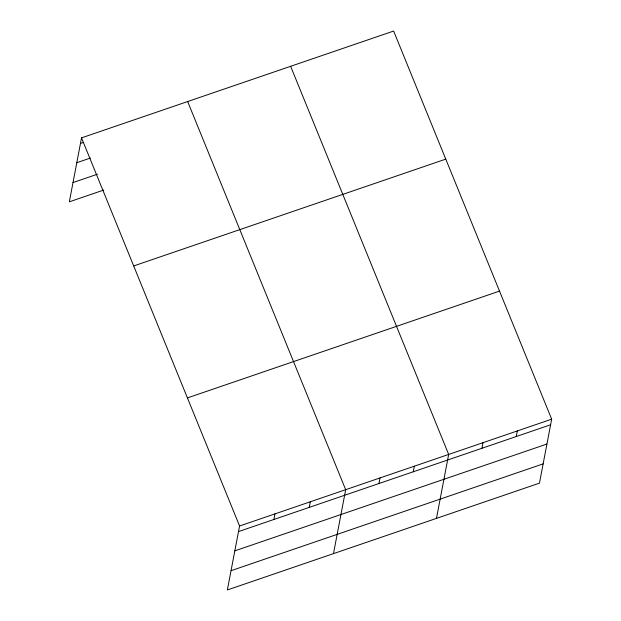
<?xml version="1.0" encoding="UTF-8"?>
<svg xmlns="http://www.w3.org/2000/svg" width="621" height="621" viewBox="0 0 621 621"><rect width="100%" height="100%" fill="white"/><g stroke="black" fill="none" stroke-linecap="round" stroke-linejoin="round"><path stroke-width="0.93" d="M81.537 137.862L239.574 525.995L227.371 589.95L539.463 483.138L551.665 419.183L393.629 31.05L81.537 137.862L69.335 201.817L103.8 190.026M273.877 519.49L274.94 513.893M309.242 507.38L310.314 501.784M333.485 553.629L345.68 489.682L187.651 101.549M378.942 483.526L380.013 477.929M413.275 471.781L414.339 466.177M436.47 518.388L448.673 454.432L290.636 66.3M481.935 448.277L482.998 442.68M516.261 436.532L517.332 430.935M80.466 143.459L83.191 142.535M76.794 162.718L90.402 158.06M73.014 182.558L97.497 174.183M133.686 265.951L445.777 159.131M187.418 397.914L499.509 291.102M239.574 525.995L551.665 419.183M238.503 531.592L550.594 424.78M234.831 550.85L546.922 444.038M231.043 570.691L543.134 463.879"/></g></svg>
